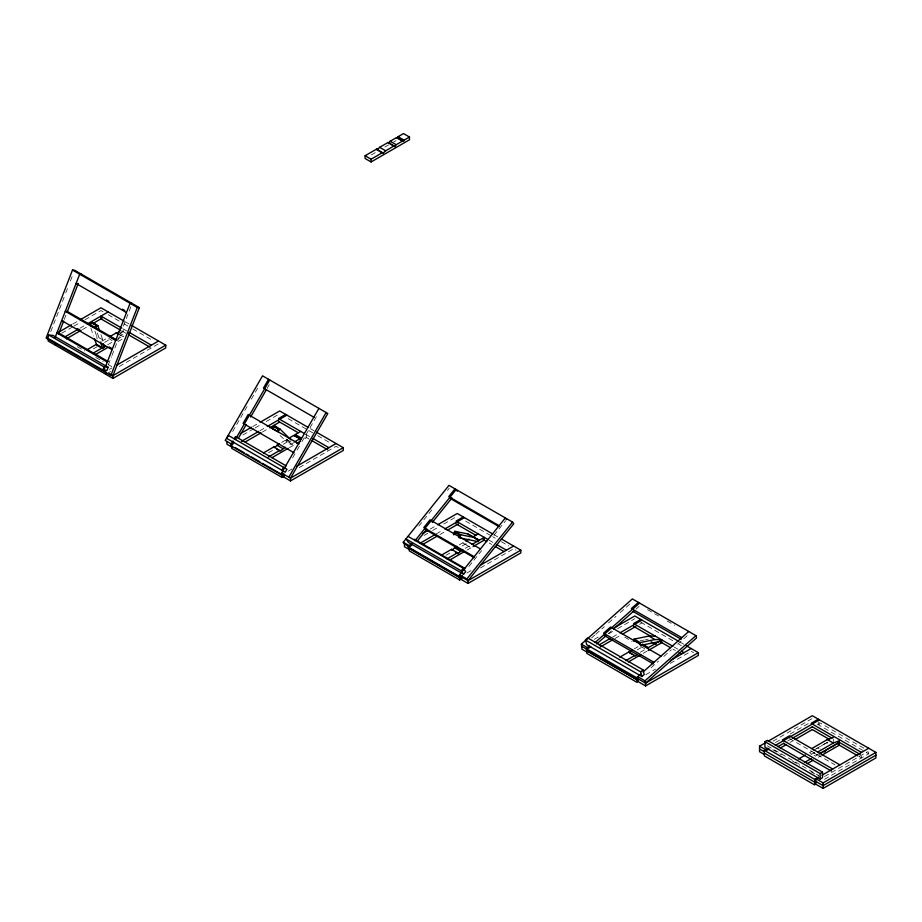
<?xml version="1.0" encoding="UTF-8"?>
<svg xmlns="http://www.w3.org/2000/svg" width="922" height="922" viewBox="0 0 922 922"><rect width="100%" height="100%" fill="white"/><g stroke="black" fill="none" stroke-linecap="round" stroke-linejoin="round"><path stroke-width="0.69" stroke-dasharray="4.61 3.46" d="M50.768 331.586L65.255 294.245M65.773 292.908L68.355 286.235M70.429 280.899L73.011 274.237M64.286 319.438L66.338 314.137M108.347 364.824L111.447 356.826M111.965 355.489L116.725 343.226M117.659 340.817L121.278 331.482M123.352 326.146L131.12 306.127M119.733 335.032L123.237 336.645L125.968 334.202M827.91 742.026L827.403 743.19L826.296 742.959M232.655 431.496L248.444 404.147M251.326 399.18L257.78 387.989M267.126 388.416L269.282 384.681M292.631 457.842L295.501 452.863M297.08 450.12L300.261 444.611M301.955 441.673L317.756 414.324M293.38 442.548L292.067 444.485L286.074 441.027L287.387 439.091M418.795 526.105L432.245 509.382M447.481 490.423L449.268 488.199M468.906 566.465L481.618 550.653M494.008 535.244L505.659 520.746M591.555 637.978L594.748 635.143M595.808 634.209L604.302 626.672M608.555 622.903L615.988 616.311M620.241 612.542L630.855 603.126M608.313 633.656L611.505 630.832M635.926 609.165L639.119 606.342M651.128 667.701L658.562 661.109M663.875 656.395L671.308 649.803M677.682 644.155L688.365 634.67M816.523 748.595L827.311 742.337M72.723 324.083L77.632 321.248M61.682 333.222L72.723 326.849M73.956 326.134L80.087 322.596M84.997 319.761L100.959 310.553L103.356 311.936M371.289 154.931L376.245 152.072M384.912 147.059L388.623 144.915M393.579 142.057L396.057 140.628M79.926 328.232L86.057 324.694M82.381 329.592L87.29 326.757M101.731 341.267L107.736 337.798L112.138 340.598M93.433 348.827L97.144 346.684M104.578 342.396L109.534 339.538M120.678 333.107L123.156 331.678L123.156 328.9M107.724 344.736L112.53 341.958M116.887 339.446L122.13 336.415M118.004 341.566L122.96 338.708M109.361 369.422L111.896 367.947M106.987 373.56L110.663 371.428M119.261 366.472L158.538 343.791L160.935 345.174M252.697 426.563L258.828 423.025M242.878 435L253.919 428.626M255.152 427.912L261.283 424.374M266.193 421.538L279.7 413.748M259.889 430.724L264.798 427.889M262.344 432.072L268.486 428.534M281.671 442.387L285.278 440.301L291.283 443.77L287.676 445.845M268.498 452.76L274.687 449.187M283.354 444.185L289.554 440.612M306.231 435.138L306.692 437.639L302.981 439.782M289.358 447.643L295.547 444.07M288.206 471.165L291.894 469.033M299.258 467.558L336.081 446.294L338.478 447.677M430.24 529.067L436.371 525.517M424.097 535.382L427.785 533.25M432.695 530.415L438.826 526.877M443.736 524.042L457.243 516.251M436.21 533.93L442.341 530.392M439.886 534.576L446.029 531.026M459.214 544.89L462.821 542.804L469.609 546.988L462.821 542.804M446.041 555.263L449.752 553.119M462.141 545.974L467.085 543.116M465.218 548.348L468.814 546.262M466.901 550.146L473.09 546.573M466.981 572.954L471.891 570.119M480.477 567.929L513.623 548.797L516.02 550.18M594.275 639.361L600.406 635.823M609.004 633.633L612.681 631.501M617.602 628.666L634.785 618.743M612.519 637.137L618.65 633.598M614.974 638.497L621.117 634.947M639.522 624.321L641.977 622.903M634.348 648.777L637.955 646.691M637.194 649.906L642.15 647.048M640.352 652.234L645.158 649.468M643.199 653.364L646.91 651.22M645.746 674.754L655.565 669.084M670.294 663.344L691.166 651.301L693.563 652.684M773.039 741.161L812.317 718.48L812.317 721.246M775.494 742.51L781.637 738.971M790.223 734.004L809.862 722.664M787.607 741.058L791.283 738.937M790.062 742.417L792.517 741M811.89 751.28L809.493 752.663L815.486 756.132L817.895 754.738M813.089 750.589L817.906 747.811L820.303 749.194M825.248 743.57L820.004 746.59L818.69 748.526L817.906 747.811M811.026 754.553L814.737 752.41M818.263 757.296L820.741 755.867M824.51 776.543L867.498 751.718M824.51 779.309L868.697 753.804L868.697 751.027M640.145 640.79L644.213 639.96M645.561 639.684L648.27 639.13M647.578 609.673L658.642 616.057M667.24 621.025L674.616 625.277M125.357 321.87L129.045 323.991M310.276 428.626L313.964 430.758M493.962 534.679L497.65 536.8M680.102 642.138L683.79 644.271M863.787 748.191L819.543 722.652L819.52 725.407M108.162 314.702L122.903 323.219M124.136 323.922L127.824 326.054M132.733 328.889L153.628 340.956M288.16 418.623L307.821 429.975M309.043 430.689L312.731 432.81M317.652 435.657L331.171 443.459M465.691 521.126L491.507 536.028M492.728 536.731L495.183 538.16M501.338 541.698L508.702 545.962M640.778 622.212L673.959 641.366M678.869 644.201L681.335 645.619M817.123 724.024L865.02 751.672M866.242 752.387L868.697 753.804M123.075 328.854L126.763 330.986M305.539 434.204L310.449 437.04M489.225 540.246L492.901 542.378M674.132 647.014L677.82 649.134M121.854 330.917L127.951 334.444M305.539 436.97L309.227 439.103M489.225 543.023L491.68 544.441M672.91 649.065L675.365 650.483M859.05 756.536L861.505 757.953L861.505 755.187M118.95 332.715L123.744 335.481M117.244 333.176L123.237 336.645M287.019 439.621L293.023 443.09M624.69 637.171L632.066 641.424M640.663 646.391L645.584 649.226M94.954 331.194L96.741 336.392L102.734 339.849L103.114 342.408M789.532 738.568L834.998 764.811M813.216 752.594L816.823 754.669L817.111 752.421M77.321 346.764L84.697 351.017M95.75 357.413L103.126 361.666M108.035 364.501L111.723 366.633M767.335 745.84L818.84 775.575M772.763 749.667L781.36 754.634M792.424 761.019L799.8 765.272M810.853 771.656L820.684 777.327M286.074 439.045L292.067 444.485M280.069 435.587L286.074 441.027M100.959 334.663L102.734 339.849M97.352 332.98L99.588 339.492M90.909 328.209L93.595 336.034M96.741 336.392L97.11 338.95M833.315 738.914L833.315 741.68M818.321 721.938L818.321 724.715"/><path stroke-width="1.38" d="M633.61 641.159L634.106 639.119L648.938 636.076L655.427 636.215M639.603 644.616L640.099 642.576L654.943 639.545L661.42 639.672L661.051 641.205L640.721 645.365M112.957 378.423L112.957 375.646L139.349 307.637L74.567 270.238L72.492 270.042L46.1 338.063L110.882 375.461L112.957 375.646L165.741 345.174L165.741 347.951L112.957 378.423L48.175 341.025L48.175 338.247M48.843 335.055L47.644 338.144L102.826 370.01L106.975 370.379L108.174 367.29L52.992 335.424L48.843 335.055L104.025 366.91L108.174 367.29M54.836 338.247L79.684 274.203L81.77 274.387M58.478 334.409L63.653 321.063M67.283 311.728L78.139 283.722M102.826 370.01L104.025 366.91M104.716 368.639L103.679 371.312L105.753 371.497L105.753 374.263M105.742 366.011L130.071 303.292L132.146 303.476M110.882 375.461L137.274 307.441L139.349 307.637M383.056 153.294L377.052 149.825L379.657 147.324L388.07 142.472L388.865 143.187L390.179 141.25L396.46 137.62L397.578 137.851L398.085 136.686L403.49 133.575L409.483 137.032L409.483 139.798L371.093 161.961L365.1 158.503L365.1 155.737L376.775 148.995L383.056 153.294L385.661 150.793L394.074 145.93L394.87 146.656L396.172 144.719L402.465 141.089L403.571 141.308L404.078 140.156L409.483 137.032M289.485 437.881L293.669 435.461L294.786 435.68L295.282 434.527L300.699 431.404M293.669 435.461L300.779 439.149L301.287 437.985L295.282 434.527M453.428 534.38L454.765 531.303L467.696 533.907L478.991 540.108L478.322 541.652L459.421 537.837L460.77 534.772L473.689 537.376L478.991 540.108M453.774 534.668L455.03 532.42L454.027 534.725M458.58 537.445L459.836 535.186L458.822 537.491M651.151 641.85L655.865 644.144L656.36 642.991L661.777 639.868L661.777 642.646L648.154 650.506M232.92 440.993L230.373 445.395L282.455 475.464L283.722 473.263M234.188 438.791L235.456 436.579L286.316 465.944M268.544 379.288L263.45 388.104L314.298 417.459M233.854 442.134L232.413 444.623L225.222 440.462L262.54 375.819L327.817 413.505L290.499 478.149L290.499 480.927L283.296 476.766L283.296 474M235.294 439.644L269.743 379.979M238.418 438.146L246.312 424.466M250.623 417.009L266.412 389.66M271.402 427.946L277.476 431.45L272.486 428.523L273.903 426.425L278.709 429.191L277.476 431.45M281.878 470.243L283.573 467.304M280.749 474.484L318.92 408.377M288.805 477.17L326.123 412.526M272.071 428.338L273.961 425.538L279.965 429.007L290.937 439.852M272.67 428.684L273.903 426.425M277.291 431.289L278.709 429.191M278.075 431.796L279.965 429.007M409.253 546.723L404.458 543.945L403.26 542.24L448.968 485.375L512.551 522.082L513.75 523.788L468.042 580.653L468.042 583.43L460.839 579.27L460.839 576.504L459.64 574.798L466.832 578.947L468.042 580.653L520.815 550.18L520.815 552.946L468.042 583.43M461.576 575.582L459.801 577.794L409.414 548.705L408.216 547L410.889 543.669M454.972 488.844L448.737 496.589L499.113 525.678M412.249 544.164L410.451 546.4L403.26 542.24M414.935 540.822L456.171 489.536L457.37 491.242M417.032 541.41L426.898 529.147M432.268 522.463L451.987 497.926M463.27 568.24L465.679 571.652L463.593 574.245L461.196 570.822L463.27 568.24L408.089 536.385M459.801 577.794L458.603 576.089L505.348 517.933L506.547 519.639M466.832 578.947L512.551 522.082M89.561 324.302L91.843 322.112L97.836 325.581L99.622 330.768M90.068 324.371L91.774 322.735C105.938 328.059 84.87 328.336 91.774 322.735M94.862 327.149L96.58 325.501M95.565 327.759L97.836 325.581M279.274 443.77L274.26 447.654L273.972 446.824L263.473 452.898M285.267 447.239L280.253 451.123L273.972 446.824M456.816 546.273L451.803 550.157L451.515 549.328L441.016 555.39M455.399 552.243L457.796 553.626L462.809 549.743M631.743 654.044L629.346 652.661L631.95 650.16M637.079 654.459L635.339 656.13L629.058 651.831L619.722 657.225M585.47 640.029L587.787 637.978L642.968 669.833L644.213 674.478L641.896 676.529L586.715 644.674L585.47 640.029L640.652 671.896L641.896 676.529M586.795 651.992L582.001 649.226L581.379 644.132L632.365 598.92L695.937 635.627L696.559 637.943L645.573 683.156L645.573 685.922L638.381 681.773L637.759 676.679L644.962 680.839L645.573 683.156L698.357 652.684L698.357 655.45L645.573 685.922M586.219 648.627L636.595 677.716L637.217 680.033L586.841 650.944L586.219 648.627L589.193 645.976M638.358 602.389L631.409 608.555L681.796 637.644M590.702 646.403L588.57 648.293L581.379 644.132M594.944 642.634L639.557 603.08M596.626 644.017L606.192 635.535M613.626 628.942L633.806 611.044M640.652 671.896L642.968 669.833M636.595 677.716L640.571 674.189M643.072 671.977L688.746 631.478M644.962 680.839L695.937 635.627M811.717 748.606L827.311 739.571L833.315 737.254M817.71 752.075L833.315 743.04L839.308 740.712M820.119 753.447L839.308 742.325L839.308 745.149L821.975 755.153M57.994 332.577L71.501 324.786M80.087 319.83L100.959 307.775L124.136 321.156M365.1 155.737L371.093 159.195L382.768 152.453M65.197 336.737L77.471 329.65M87.29 323.979L108.162 311.936M66.419 338.8L81.148 330.295M93.433 323.207L102.019 318.251M87.094 349.715L96.43 344.332L102.434 347.79L93.099 353.184M119.964 330.744L117.244 333.176L116.126 332.957L109.845 336.588L115.838 340.045M128.688 332.635L129.149 335.135M95.715 354.44L108.105 347.294M116.806 365.112L158.538 341.025M240.423 433.651L251.464 427.278M260.062 422.311L279.7 410.97L307.821 427.209M285.693 414.439L278.502 418.588L304.306 433.49M241.483 441.35L258.667 431.427M267.253 426.471L286.903 415.131M245.16 441.995L261.122 432.787M269.708 427.82L279.527 422.149M268.302 457.024L279.977 450.293M294.429 441.949L299.673 438.918M272.013 457.658L288.113 448.357M296.78 443.355L300.503 441.212M296.803 466.198L336.081 443.528M231.722 445.603L231.722 448.369L282.097 477.458L284.495 476.075M290.499 480.927L343.284 450.455L343.284 447.677L290.499 478.149L281.602 473.021M422.875 533.319L427.785 530.484M437.604 524.814L457.243 513.473L492.728 533.965M463.236 516.942L456.044 521.091L487.992 539.543M420.248 543.139L434.977 534.633M444.796 528.974L464.434 517.634M422.702 544.499L437.431 535.993M447.251 530.323L458.303 523.95M465.967 540.984L469.114 539.174M472.825 537.03L478.23 533.907M447.009 558.859L457.519 552.797L457.796 553.626M471.972 544.453L477.204 541.421M449.556 560.161L464.423 551.575M473.09 546.573L484.234 540.142L484.234 537.365L478.829 540.488L475.222 538.413M462.037 578.578L459.64 579.961L409.253 550.872L409.253 548.106L459.64 577.195L462.037 575.812M480.477 565.163L513.623 546.031M613.914 628.02L634.785 615.977L678.869 641.435M640.778 619.434L633.587 623.595L672.91 646.299M599.012 644.939L610.064 638.554M619.884 632.884L641.977 620.137M600.245 647.002L612.519 639.914M622.338 634.244L635.846 626.441M625.715 660.682L635.051 655.3M654.747 643.925L648.466 647.555L642.461 644.086M628.343 661.95L640.721 654.793M670.294 660.578L691.166 648.523M764.937 741.68L767.335 740.297L822.516 772.152L822.516 777.695L820.119 779.078L764.937 747.223L764.937 741.68L820.119 773.535L822.516 772.152M764.338 754.496L759.544 751.718L759.544 746.186L765.675 742.636M768.13 741.219L812.317 715.714L875.9 752.41L875.9 757.953L823.116 788.425L815.924 784.276L815.924 778.733L823.116 782.893L875.9 752.41M764.338 750.335L814.725 779.424L814.725 784.968L764.338 755.879L764.338 750.335L767.934 748.261M818.321 719.172L811.118 723.332L861.505 752.41M769.19 748.918L766.735 750.335L759.544 746.186M775.333 745.379L819.52 719.863M777.788 746.728L783.919 743.19M792.517 738.222L812.155 726.882M780.243 748.088L786.374 744.538M794.971 739.582L812.155 729.659M798.429 759.048L805.425 755.014M804.422 762.517L811.429 758.472M819.093 754.046L823.899 751.269L824.694 751.995L826.008 750.059L832.289 746.428L833.396 746.647L833.903 745.495L839.308 742.371M807.119 763.727L813.308 760.154M814.725 779.424L818.379 777.315M822.055 775.195L868.697 748.261M875.9 755.187L823.116 785.659L815.924 781.499M78.163 283.665L76.088 283.48L126.475 312.57M398.085 136.686L404.078 140.156M397.578 137.851L403.571 141.308M396.46 137.62L402.465 141.089M390.179 141.25L396.172 144.719M388.07 142.472L394.074 145.93M390.064 143.878L394.87 146.656M379.657 147.324L385.661 150.793M72.492 270.042L137.274 307.441M106.433 299.984L108.888 301.402M122.407 309.204L124.862 310.622M449.936 498.306L499.09 526.681M633.253 611.574L681.185 639.246M131.5 325.408L165.741 345.174M316.419 432.176L343.284 447.677M501.338 538.932L520.815 550.18M686.245 645.688L698.357 652.684M121.854 328.151L100.959 316.085L100.959 318.862L120.621 330.214M129.218 332.404L151.346 345.174M312.904 438.457L328.889 447.677M496.589 544.51L506.42 550.18M681.508 651.266L683.963 652.684M812.351 726.801L832.013 738.153M838.156 741.703L860.272 754.473M129.218 335.182L150.113 347.237M278.502 421.366L298.163 432.718M311.682 440.52L327.656 449.74M456.044 523.869L475.706 535.209M483.07 539.474L486.758 541.606M495.368 546.562L503.965 551.529M633.587 626.361L650.782 636.295M660.613 641.977L670.444 647.647M679.053 652.615L681.508 654.032M812.351 729.579L829.558 739.513M838.156 744.48L857.817 755.833M648.938 636.076L654.943 639.545M827.311 739.571L833.315 743.04M467.696 533.907L473.689 537.376M294.786 435.68L300.779 439.149M653.456 642.761L655.865 644.144M116.126 332.957L118.535 334.34M274.088 426.586L278.893 429.364M454.765 531.303L460.77 534.772M454.788 532.374L459.836 535.186M91.877 323.011L96.672 325.777M299.039 443.908L248.179 414.543L243.097 423.359L293.945 452.725M480.42 548.947L430.032 519.858L423.797 527.615L474.185 556.704M116.529 339.872L67.375 311.486L65.289 311.302L115.676 340.391M634.106 639.119L640.099 642.576M660.936 656.13L610.548 627.041L603.599 633.207L653.986 662.296M839.907 764.88L789.532 735.791L782.329 739.951L832.716 769.04M77.287 328.566L79.753 329.984M109.245 347.018L111.7 348.435M424.996 529.32L474.15 557.695M61.693 320.579L112.081 349.668M102.93 344.736L105.327 346.119L102.722 348.62L100.486 342.108M276.865 445.165L282.87 448.622M454.408 547.656L460.401 551.125M604.221 635.523L653.375 663.909M451.515 549.328L457.519 552.797M100.314 347.237L96.718 345.162L94.482 338.639M276.658 449.049L279.055 450.432M783.562 743.432L831.483 771.103M108.128 361.516L58.973 333.13L56.899 332.946L107.275 362.035M414.451 539.243L464.838 568.332M461.196 570.822L406.014 538.967L408.411 542.378L463.593 574.245M109.361 373.571L112.957 375.646M460.839 576.504L468.042 580.653M582.001 646.449L586.795 649.226M638.381 679.007L645.573 683.156M759.544 748.952L764.338 751.718M408.216 547L458.603 576.089M235.398 447.735L244.007 452.702M246.462 454.12L248.917 455.537M251.383 456.955L259.981 461.922M262.436 463.34L280.876 473.977M764.338 753.113L814.725 782.202M231.722 446.986L226.916 444.22L226.916 441.442M409.253 549.489L404.458 546.723L404.458 543.945M273.961 425.538L276.093 427.474M629.058 651.831L629.346 652.661M376.775 148.995L377.052 149.825M103.299 343.687L103.852 347.525M823.116 782.893L823.116 788.425M820.119 773.535L820.119 779.078M459.64 577.195L459.64 579.961M371.093 159.195L371.093 161.961M282.097 474.692L282.097 477.458M55.378 342.408L55.378 345.174M228.391 435.449L226.697 438.376L285.278 472.202L286.973 469.263L228.391 435.449M634.52 640.225L639.315 642.991L634.52 640.225M637.183 679.698L586.795 650.609L586.795 653.375L637.183 682.464L637.183 679.698"/></g></svg>
